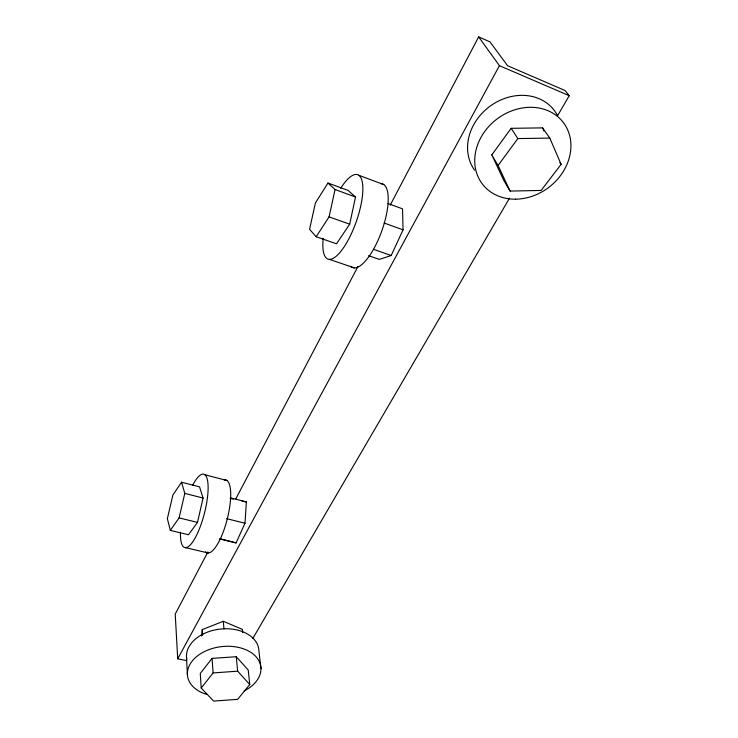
<?xml version="1.0" encoding="UTF-8"?>
<svg xmlns="http://www.w3.org/2000/svg" width="738" height="738" viewBox="0 0 738 738"><rect width="100%" height="100%" fill="white"/><g stroke="black" fill="none" stroke-linecap="round" stroke-linejoin="round"><path stroke-width="1.11" d="M219.915 539.008L236.086 542.91L244.998 523.233L246.372 501.905L230.33 497.799M201.622 636.036L202.267 629.588L223.3 621.295L242.359 629.376L242.701 632.678M349.683 224.204L355.513 197.009L348.041 190.404L327.967 183.042L315.403 202.95L309.573 229.306L316.159 236.732L336.5 243.808L349.683 224.204L329.083 216.861L316.159 236.732M329.083 216.861L335.052 189.518L327.967 183.042M197.489 522.393L203.079 498.03L199.509 486.831L181.557 482.228L172.913 494.958L167.36 518.639L170.312 530.382L188.476 534.755L197.489 522.393L179.103 517.891L170.312 530.382M179.103 517.891L184.804 493.408L181.557 482.228M368.613 255.671L379.341 259.398L391.195 255.505L403.049 229.841L402.524 208.836L388.013 203.504M207.922 551.886L175.22 614.09L177.72 658.813L186.594 660.593M235.8 498.86L358.031 266.353M390.19 205.164L478.648 36.9L489.967 41.845L507.578 65.728L565.05 90.516L569.229 95.691L557.624 115.608M177.72 658.813L499.423 65.673L478.648 36.9M252.903 638.305L509.451 198.245M491.794 154.897L511.157 128.32L542.578 127.877L549.801 138.089L561.101 164.334L541.175 190.422L510.078 191.077L503.694 180.22L491.794 154.897L498.067 165.478L510.078 191.077M498.067 165.478L517.845 138.578L549.801 138.089M212.046 658.397L200.284 673.453L201.197 688.037L213.642 701.1L237.664 699.329L249.758 684.532L248.236 670.067L236.271 656.719L212.046 658.397L213.116 672.927L201.197 688.037M213.116 672.927L237.664 671.183L249.758 684.532M242.156 501.157L246.372 501.905M185.699 547.688L208.153 552.993M219.933 538.666L236.086 542.91M226.594 518.657L244.998 523.233M184.804 493.408L203.079 498.03M230.127 498.335L233.448 499.183M204.869 474.755L227.064 480.53M329.416 259.379L354.314 267.894M373.428 249.278L391.195 255.505M384.147 223.024L403.049 229.841M335.052 189.518L355.513 197.009M358.871 175.303L383.815 184.611M499.423 65.673L569.229 95.691M559.884 162.591L561.101 164.334M511.157 128.32L517.845 138.578M542.578 127.877L543.924 130.995M260.975 668.683L258.927 651.184A36.374 24.76 -6.8 0 0 220.145 629.08A36.374 24.76 -6.8 0 0 186.788 659.274M236.271 656.719L237.664 671.183M223.3 621.295L223.965 629.007M202.267 629.588L202.636 635.114M186.502 657.134L187.406 674.846M474.608 170.201A49.806 42.315 -37.9 0 1 492.394 104.575A49.806 42.315 -37.9 0 1 557.485 115.497M340.652 188.338A44.75 14.234 -70.6 0 1 362.856 188.476A44.75 14.234 -70.6 0 1 341.002 251.188A44.75 14.234 -70.6 0 1 323.216 238.383M381.002 183.67A44.381 15.018 -70.4 0 1 381.426 231.963A44.381 15.018 -70.4 0 1 350.753 266.27M192.553 485.475A37.906 10.424 -75.5 0 1 208.098 485.945A37.906 10.424 -75.5 0 1 194.278 539.45A37.906 10.424 -75.5 0 1 180.469 532.264M224.251 479.94A37.638 11.033 -75.7 0 1 227.064 519.801A37.638 11.033 -75.7 0 1 205.468 551.83M207.009 694.486A36.946 24.824 -6.9 0 1 194.989 658.047A36.946 24.824 -6.9 0 1 251.215 652.613A36.946 24.824 -6.9 0 1 244.204 690.888M515.641 199.177A50.839 42.887 -37.1 0 0 567.614 129.759A50.839 42.887 -37.1 0 0 485.226 130.801A50.839 42.887 -37.1 0 0 515.641 199.177"/></g></svg>
